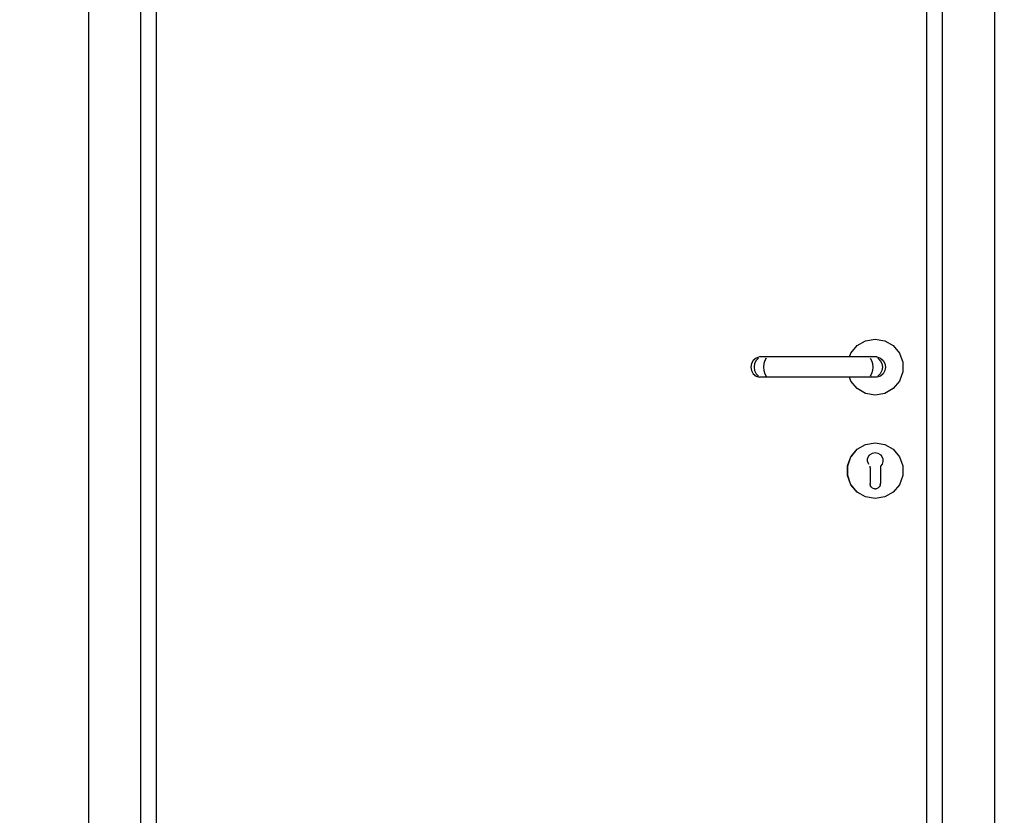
# Model space of a CAD drawing. Header units: millimetres. Extents: x -310 to 171125, y -3027 to 55843.
# Drawn here: x 132082 to 133041, y 30163 to 30931 of the extents above; entities that cross this region are included whole.
import ezdxf

# ---------------------------------------------------------------- set-up
doc = ezdxf.new("R2010")
doc.units = ezdxf.units.MM
doc.header["$MEASUREMENT"] = 0
doc.set_wipeout_variables(frame=1)
doc.linetypes.add('Wipeout_Contour', pattern=[1000, 0, -1000])
doc.layers.add('Dimensioning - General', color=7, linetype='Continuous')
doc.layers.add('Structural - Bearing', color=7, linetype='Continuous')
for name, color, linetype, lineweight, true_color in [('Dimensioning - General_Pen_No__61', 7, 'Continuous', 20, 0x6a6a6a), ('Dimensioning - General_Pen_No__88', 7, 'Continuous', 20, 0xfd4435), ('Structural - Bearing_Pen_No__82', 7, 'Continuous', 20, 0xaaaaaa)]:
    doc.layers.add(name, color=color, linetype=linetype, lineweight=lineweight, true_color=true_color)
doc.layers.get('0').off()
doc.styles.add('GENERATED_STYLE_6', font='calibril.ttf')
doc.dimstyles.new('GENERATED_STYLE__1', dxfattribs={"dimtxt": 195.999997, "dimasz": 106.4, "dimexe": 0.18, "dimexo": 0.0625, "dimgap": 0.09, "dimtad": 1, "dimdec": 0, "dimlfac": 0.1, "dimzin": 0, "dimdsep": 46, "dimtxsty": 'GENERATED_STYLE_6', "dimblk": 'ARROWHEAD_2', "dimblk1": 'ARROWHEAD_2', "dimblk2": 'ARROWHEAD_2', "dimcen": 0.09, "dimse1": 1, "dimse2": 1, "dimclrd": 256, "dimclre": 256, "dimclrt": 256, "dimadec": 0, "dimazin": 0, "dimtfac": 1, "dimtdec": 4, "dimtmove": 0, "dimatfit": 3, "dimfxl": 1, "dimtolj": 1, "dimtzin": 0, "dimarcsym": 0})

# ---------------------------------------------------------------- blocks, each defined once
blk = doc.blocks.new('*D93')
at = {"layer": 'Dimensioning - General_Pen_No__61', "color": 251, "linetype": 'Continuous', "lineweight": 20, "true_color": 0x6a6a6a, "transparency": 16777216}
for p, q in [((134582.88, 32236.02), (134722.88, 32155.19)), ((134757.88, 32195.6), (134547.88, 32195.6)), ((134652.88, 29495.6), (134652.88, 32195.6)), ((134582.88, 29536.02), (134722.88, 29455.19)), ((134757.88, 29495.6), (134547.88, 29495.6))]:
    blk.add_line(p, q, dxfattribs=at)
at = {"layer": 'Dimensioning - General_Pen_No__88', "color": 20, "lineweight": 20, "true_color": 0xfd4435, "transparency": 16777216, "char_height": 196, "attachment_point": 7, "rotation": 90, "style": 'GENERATED_STYLE_6'}
for s, insert in [('\\A1;{\\pql;\\fCalibri Light|b0|i0|c0|p34;20}', (134613.68, 31837.36)), ('\\A1;{\\pql;\\fCalibri Light|b0|i0|c0|p34;270}', (134613.68, 30607.27))]:
    blk.add_mtext(s, dxfattribs=dict(at, insert=insert))
blk = doc.blocks.new('ARROWHEAD_2')
at = {"color": 0, "linetype": 'Continuous', "lineweight": 0}
for p, q in [((-0.3781, -0.655), (0.3781, 0.655)), ((0, 0), (-1, 0))]:
    blk.add_line(p, q, dxfattribs=at)
blk = doc.blocks.new('*D136')
at = {"layer": 'Dimensioning - General_Pen_No__61', "color": 251, "linetype": 'Continuous', "lineweight": 20, "true_color": 0x6a6a6a, "transparency": 16777216}
for p, q in [((135132.88, 32236.02), (135272.88, 32155.19)), ((135307.88, 32195.6), (135097.88, 32195.6)), ((135202.88, 29495.6), (135202.88, 32195.6)), ((135132.88, 29536.02), (135272.88, 29455.19)), ((135307.88, 29495.6), (135097.88, 29495.6))]:
    blk.add_line(p, q, dxfattribs=at)
at = {"layer": 'Dimensioning - General_Pen_No__88', "color": 20, "lineweight": 20, "true_color": 0xfd4435, "transparency": 16777216, "char_height": 196, "attachment_point": 7, "rotation": 90, "style": 'GENERATED_STYLE_6'}
for s, insert in [('\\A1;{\\pql;\\fCalibri Light|b0|i0|c0|p34;20}', (135163.68, 31837.36)), ('\\A1;{\\pql;\\fCalibri Light|b0|i0|c0|p34;270}', (135163.68, 30607.27))]:
    blk.add_mtext(s, dxfattribs=dict(at, insert=insert))
blk = doc.blocks.new('*D160')
at = {"layer": 'Dimensioning - General_Pen_No__61', "color": 251, "linetype": 'Continuous', "lineweight": 20, "true_color": 0x6a6a6a, "transparency": 16777216}
for p, q in [((135682.88, 32436.02), (135822.88, 32355.19)), ((135857.88, 32395.6), (135647.88, 32395.6)), ((135752.88, 29495.6), (135752.88, 32395.6)), ((135682.88, 29536.02), (135822.88, 29455.19)), ((135857.88, 29495.6), (135647.88, 29495.6))]:
    blk.add_line(p, q, dxfattribs=at)
at = {"layer": 'Dimensioning - General_Pen_No__88', "color": 20, "lineweight": 20, "true_color": 0xfd4435, "transparency": 16777216, "insert": (135713.68, 30707.27), "char_height": 196, "attachment_point": 7, "rotation": 90, "style": 'GENERATED_STYLE_6'}
blk.add_mtext('\\A1;{\\pql;\\fCalibri Light|b0|i0|c0|p34;290}', dxfattribs=at)

msp = doc.modelspace()

# ---------------------------------------------------------------- wipeouts: each hides what was drawn before it
at = {"color": 254, "linetype": 'Wipeout_Contour', "lineweight": 0, "ltscale": 542738.770895}
msp.add_wipeout([(132148.21, 31732.6), (132148.21, 29595.6), (132198.21, 29595.6), (132198.21, 31682.6)], dxfattribs=at).dxf.layer = 'Structural - Bearing'
at = {"color": 254, "linetype": 'Wipeout_Contour', "lineweight": 0, "ltscale": 545949.985232}
msp.add_wipeout([(133022.21, 29595.6), (133022.21, 31732.6), (132972.21, 31682.6), (132972.21, 29595.6)], dxfattribs=at).dxf.layer = 'Structural - Bearing'
at = {"color": 254, "linetype": 'Wipeout_Contour', "lineweight": 0, "ltscale": 3682409.450916102}
msp.add_wipeout([(132882.5, 30585.76), (132883.83, 30582.1), (132889.85, 30574.92), (132897.97, 30570.23), (132907.21, 30568.6), (132916.44, 30570.23), (132924.56, 30574.92), (132930.59, 30582.1), (132933.8, 30590.92), (132933.8, 30600.29), (132930.59, 30609.1), (132924.56, 30616.29), (132916.44, 30620.98), (132907.21, 30622.6), (132897.97, 30620.98), (132889.85, 30616.29), (132883.83, 30609.1), (132882.5, 30605.45), (132908.94, 30605.45), (132912.21, 30604.26), (132914.87, 30602.03), (132916.6, 30599.02), (132917.21, 30595.6), (132916.6, 30592.18), (132914.87, 30589.18), (132912.21, 30586.94), (132908.94, 30585.76)], dxfattribs=at).dxf.layer = 'Structural - Bearing'
at = {"color": 254, "linetype": 'Wipeout_Contour', "lineweight": 0, "ltscale": 954489.126997}
msp.add_wipeout([(132900.79, 30509.39), (132901.78, 30510.53), (132898.01, 30520.88), (132889.92, 30516.21), (132899.84, 30504.39), (132899.82, 30504.44), (132899.88, 30507)], dxfattribs=at).dxf.layer = 'Structural - Bearing'

# ---------------------------------------------------------------- next in the draw order: linework, layer by layer
at = {"layer": 'Structural - Bearing_Pen_No__82', "color": 253, "linetype": 'Continuous', "lineweight": 20, "true_color": 0xaaaaaa}
for p, q in [((132148.21, 29595.6), (132148.21, 31732.6)), ((133022.21, 31732.6), (133022.21, 29595.6)), ((132889.85, 30616.29), (132897.97, 30620.98)), ((132897.97, 30620.98), (132907.21, 30622.6)), ((132907.21, 30622.6), (132916.44, 30620.98)), ((132916.44, 30620.98), (132924.56, 30616.29)), ((132924.56, 30616.29), (132930.59, 30609.1)), ((132930.59, 30609.1), (132933.8, 30600.29)), ((132933.8, 30600.29), (132933.8, 30590.92)), ((132930.59, 30582.1), (132924.56, 30574.92)), ((132933.8, 30590.92), (132930.59, 30582.1)), ((132897.97, 30570.23), (132889.85, 30574.92)), ((132924.56, 30574.92), (132916.44, 30570.23)), ((132907.21, 30568.6), (132897.97, 30570.23)), ((132916.44, 30570.23), (132907.21, 30568.6))]:
    msp.add_line(p, q, dxfattribs=at)

# ---------------------------------------------------------------- next in the draw order: wipeouts: each hides what was drawn before it
at = {"color": 254, "linetype": 'Wipeout_Contour', "lineweight": 0, "ltscale": 542841.17007}
msp.add_wipeout([(132198.21, 29595.6), (132213.21, 29595.6), (132213.21, 31655.6), (132198.21, 31655.6)], dxfattribs=at).dxf.layer = 'Structural - Bearing'
at = {"color": 254, "linetype": 'Wipeout_Contour', "lineweight": 0, "ltscale": 545799.207389}
msp.add_wipeout([(132957.21, 31655.6), (132957.21, 29595.6), (132972.21, 29595.6), (132972.21, 31655.6)], dxfattribs=at).dxf.layer = 'Structural - Bearing'
at = {"color": 254, "linetype": 'Wipeout_Contour', "lineweight": 0, "ltscale": 545550.281223}
msp.add_wipeout([(132908.94, 30605.45), (132906.76, 30605.45), (132909.68, 30604.26), (132912.21, 30604.26)], dxfattribs=at).dxf.layer = 'Structural - Bearing'
at = {"color": 254, "linetype": 'Wipeout_Contour', "lineweight": 0, "ltscale": 545563.797788}
msp.add_wipeout([(132914.16, 30595.6), (132913.62, 30592.18), (132916.6, 30592.18), (132917.21, 30595.6)], dxfattribs=at).dxf.layer = 'Structural - Bearing'
at = {"color": 254, "linetype": 'Wipeout_Contour', "lineweight": 0, "ltscale": 818114.165892}
msp.add_wipeout([(132900.63, 30502.02), (132899.84, 30504.39), (132889.92, 30516.21), (132883.91, 30509.05), (132902.21, 30498.49), (132902.21, 30500)], dxfattribs=at).dxf.layer = 'Structural - Bearing'

# ---------------------------------------------------------------- next in the draw order: linework, layer by layer
at = {"layer": 'Structural - Bearing_Pen_No__82', "color": 253, "linetype": 'Continuous', "lineweight": 20, "true_color": 0xaaaaaa}
for p, q in [((132198.21, 31682.6), (132198.21, 29595.6)), ((132972.21, 29595.6), (132972.21, 31682.6)), ((132213.21, 31667.6), (132213.21, 29595.6)), ((132957.21, 29595.6), (132957.21, 31667.6))]:
    msp.add_line(p, q, dxfattribs=at)

# ---------------------------------------------------------------- next in the draw order: wipeouts: each hides what was drawn before it
at = {"color": 254, "linetype": 'Wipeout_Contour', "lineweight": 0, "ltscale": 545559.686445}
msp.add_wipeout([(132909.68, 30604.26), (132912.07, 30602.03), (132914.87, 30602.03), (132912.21, 30604.26)], dxfattribs=at).dxf.layer = 'Structural - Bearing'
at = {"color": 254, "linetype": 'Wipeout_Contour', "lineweight": 0, "ltscale": 545556.611752}
msp.add_wipeout([(132913.62, 30592.18), (132912.07, 30589.18), (132914.87, 30589.18), (132916.6, 30592.18)], dxfattribs=at).dxf.layer = 'Structural - Bearing'
at = {"color": 254, "linetype": 'Wipeout_Contour', "lineweight": 0, "ltscale": 818169.806655}
msp.add_wipeout([(132904.69, 30512.59), (132907.21, 30513.03), (132907.21, 30522.5), (132898.01, 30520.88), (132901.78, 30510.53), (132902.46, 30511.33)], dxfattribs=at).dxf.layer = 'Structural - Bearing'

# ---------------------------------------------------------------- next in the draw order: wipeouts: each hides what was drawn before it
at = {"color": 254, "linetype": 'Wipeout_Contour', "lineweight": 0, "ltscale": 545565.448407}
msp.add_wipeout([(132912.07, 30602.03), (132913.62, 30599.02), (132916.6, 30599.02), (132914.87, 30602.03)], dxfattribs=at).dxf.layer = 'Structural - Bearing'
at = {"color": 254, "linetype": 'Wipeout_Contour', "lineweight": 0, "ltscale": 545546.14771}
msp.add_wipeout([(132909.68, 30586.94), (132912.21, 30586.94), (132914.87, 30589.18), (132912.07, 30589.18)], dxfattribs=at).dxf.layer = 'Structural - Bearing'
at = {"color": 254, "linetype": 'Wipeout_Contour', "lineweight": 0, "ltscale": 545412.616562}
msp.add_wipeout([(132889.85, 30516.29), (132889.92, 30516.21), (132898.01, 30520.88), (132897.97, 30520.98)], dxfattribs=at).dxf.layer = 'Structural - Bearing'
at = {"color": 254, "linetype": 'Wipeout_Contour', "lineweight": 0, "ltscale": 818213.703195}
msp.add_wipeout([(132911.95, 30511.33), (132912.64, 30510.53), (132916.41, 30520.88), (132907.21, 30522.5), (132907.21, 30513.03), (132909.73, 30512.59)], dxfattribs=at).dxf.layer = 'Structural - Bearing'

# ---------------------------------------------------------------- next in the draw order: wipeouts: each hides what was drawn before it
at = {"color": 254, "linetype": 'Wipeout_Contour', "lineweight": 0, "ltscale": 545532.569695}
msp.add_wipeout([(132900.61, 30605.45), (132902.3, 30604.26), (132909.68, 30604.26), (132906.76, 30605.45)], dxfattribs=at).dxf.layer = 'Structural - Bearing'
at = {"color": 254, "linetype": 'Wipeout_Contour', "lineweight": 0, "ltscale": 545566.866702}
msp.add_wipeout([(132913.62, 30599.02), (132914.16, 30595.6), (132917.21, 30595.6), (132916.6, 30599.02)], dxfattribs=at).dxf.layer = 'Structural - Bearing'
at = {"color": 254, "linetype": 'Wipeout_Contour', "lineweight": 0, "ltscale": 545533.673184}
msp.add_wipeout([(132912.21, 30586.94), (132909.68, 30586.94), (132906.76, 30585.76), (132908.94, 30585.76)], dxfattribs=at).dxf.layer = 'Structural - Bearing'
at = {"color": 254, "linetype": 'Wipeout_Contour', "lineweight": 0, "ltscale": 545379.785164}
msp.add_wipeout([(132883.83, 30509.1), (132883.91, 30509.05), (132889.92, 30516.21), (132889.85, 30516.29)], dxfattribs=at).dxf.layer = 'Structural - Bearing'
at = {"color": 254, "linetype": 'Wipeout_Contour', "lineweight": 0, "ltscale": 545449.206281}
msp.add_wipeout([(132897.97, 30520.98), (132898.01, 30520.88), (132907.21, 30522.5), (132907.21, 30522.6)], dxfattribs=at).dxf.layer = 'Structural - Bearing'
at = {"color": 254, "linetype": 'Wipeout_Contour', "lineweight": 0, "ltscale": 954610.062373}
msp.add_wipeout([(132914.6, 30504.44), (132914.58, 30504.39), (132924.5, 30516.21), (132916.41, 30520.88), (132912.64, 30510.53), (132913.62, 30509.39), (132914.54, 30507)], dxfattribs=at).dxf.layer = 'Structural - Bearing'

# ---------------------------------------------------------------- next in the draw order: wipeouts: each hides what was drawn before it
at = {"color": 254, "linetype": 'Wipeout_Contour', "lineweight": 0, "ltscale": 545539.166597}
msp.add_wipeout([(132902.3, 30604.26), (132903.67, 30602.03), (132912.07, 30602.03), (132909.68, 30604.26)], dxfattribs=at).dxf.layer = 'Structural - Bearing'
at = {"color": 254, "linetype": 'Wipeout_Contour', "lineweight": 0, "ltscale": 545540.068396}
msp.add_wipeout([(132914.16, 30595.6), (132904.88, 30595.6), (132904.57, 30592.18), (132913.62, 30592.18)], dxfattribs=at).dxf.layer = 'Structural - Bearing'
at = {"color": 254, "linetype": 'Wipeout_Contour', "lineweight": 0, "ltscale": 545485.147941}
msp.add_wipeout([(132907.21, 30522.6), (132907.21, 30522.5), (132916.41, 30520.88), (132916.44, 30520.98)], dxfattribs=at).dxf.layer = 'Structural - Bearing'
at = {"color": 254, "linetype": 'Wipeout_Contour', "lineweight": 0, "ltscale": 545390.14545}
msp.add_wipeout([(132902.21, 30498.49), (132883.91, 30509.05), (132880.72, 30500.28), (132902.21, 30496.49)], dxfattribs=at).dxf.layer = 'Structural - Bearing'

# ---------------------------------------------------------------- next in the draw order: linework, layer by layer
at = {"layer": 'Structural - Bearing_Pen_No__82', "color": 253, "linetype": 'Continuous', "lineweight": 20, "true_color": 0xaaaaaa}
msp.add_line((132897.97, 30520.98), (132907.21, 30522.6), dxfattribs=at)

# ---------------------------------------------------------------- next in the draw order: wipeouts: each hides what was drawn before it
at = {"color": 254, "linetype": 'Wipeout_Contour', "lineweight": 0, "ltscale": 545542.838641}
msp.add_wipeout([(132912.07, 30602.03), (132903.67, 30602.03), (132904.57, 30599.02), (132913.62, 30599.02)], dxfattribs=at).dxf.layer = 'Structural - Bearing'
at = {"color": 254, "linetype": 'Wipeout_Contour', "lineweight": 0, "ltscale": 545534.001624}
msp.add_wipeout([(132913.62, 30592.18), (132904.57, 30592.18), (132903.67, 30589.18), (132912.07, 30589.18)], dxfattribs=at).dxf.layer = 'Structural - Bearing'
at = {"color": 254, "linetype": 'Wipeout_Contour', "lineweight": 0, "ltscale": 818242.137485}
msp.add_wipeout([(132913.79, 30502.02), (132912.21, 30500), (132912.21, 30498.49), (132930.5, 30509.05), (132924.5, 30516.21), (132914.58, 30504.39)], dxfattribs=at).dxf.layer = 'Structural - Bearing'
at = {"color": 254, "linetype": 'Wipeout_Contour', "lineweight": 0, "ltscale": 545382.399968}
msp.add_wipeout([(132902.21, 30496.49), (132880.72, 30500.28), (132880.72, 30490.93), (132902.21, 30494.72)], dxfattribs=at).dxf.layer = 'Structural - Bearing'

# ---------------------------------------------------------------- next in the draw order: wipeouts: each hides what was drawn before it
at = {"color": 254, "linetype": 'Wipeout_Contour', "lineweight": 0, "ltscale": 545502.221808}
msp.add_wipeout([(132900.61, 30605.45), (132892.44, 30605.45), (132892.87, 30604.26), (132902.3, 30604.26)], dxfattribs=at).dxf.layer = 'Structural - Bearing'
at = {"color": 254, "linetype": 'Wipeout_Contour', "lineweight": 0, "ltscale": 545543.137442}
msp.add_wipeout([(132913.62, 30599.02), (132904.57, 30599.02), (132904.88, 30595.6), (132914.16, 30595.6)], dxfattribs=at).dxf.layer = 'Structural - Bearing'
at = {"color": 254, "linetype": 'Wipeout_Contour', "lineweight": 0, "ltscale": 545525.627357}
msp.add_wipeout([(132903.67, 30589.18), (132902.3, 30586.94), (132909.68, 30586.94), (132912.07, 30589.18)], dxfattribs=at).dxf.layer = 'Structural - Bearing'
at = {"color": 254, "linetype": 'Wipeout_Contour', "lineweight": 0, "ltscale": 545516.093374}
msp.add_wipeout([(132916.44, 30520.98), (132916.41, 30520.88), (132924.5, 30516.21), (132924.56, 30516.29)], dxfattribs=at).dxf.layer = 'Structural - Bearing'
at = {"color": 254, "linetype": 'Wipeout_Contour', "lineweight": 0, "ltscale": 545354.67301}
msp.add_wipeout([(132880.62, 30500.29), (132880.72, 30500.28), (132883.91, 30509.05), (132883.83, 30509.1)], dxfattribs=at).dxf.layer = 'Structural - Bearing'
at = {"color": 254, "linetype": 'Wipeout_Contour', "lineweight": 0, "ltscale": 545380.594382}
msp.add_wipeout([(132902.21, 30494.72), (132880.72, 30490.93), (132883.91, 30482.15), (132902.21, 30492.72)], dxfattribs=at).dxf.layer = 'Structural - Bearing'

# ---------------------------------------------------------------- next in the draw order: linework, layer by layer
at = {"layer": 'Structural - Bearing_Pen_No__82', "color": 253, "linetype": 'Continuous', "lineweight": 20, "true_color": 0xaaaaaa}
for p, q in [((132912.07, 30602.03), (132913.62, 30599.02)), ((132912.21, 30604.26), (132914.87, 30602.03)), ((132914.87, 30602.03), (132916.6, 30599.02)), ((132913.62, 30599.02), (132914.16, 30595.6)), ((132914.16, 30595.6), (132913.62, 30592.18)), ((132916.6, 30592.18), (132914.87, 30589.18)), ((132916.6, 30599.02), (132917.21, 30595.6)), ((132917.21, 30595.6), (132916.6, 30592.18)), ((132883.83, 30509.1), (132889.85, 30516.29)), ((132907.21, 30522.6), (132916.44, 30520.98))]:
    msp.add_line(p, q, dxfattribs=at)

# ---------------------------------------------------------------- next in the draw order: wipeouts: each hides what was drawn before it
at = {"color": 254, "linetype": 'Wipeout_Contour', "lineweight": 0, "ltscale": 545504.403138}
msp.add_wipeout([(132902.3, 30604.26), (132892.87, 30604.26), (132893.22, 30602.03), (132903.67, 30602.03)], dxfattribs=at).dxf.layer = 'Structural - Bearing'
at = {"color": 254, "linetype": 'Wipeout_Contour', "lineweight": 0, "ltscale": 545500.287397}
msp.add_wipeout([(132904.88, 30595.6), (132893.52, 30595.6), (132893.45, 30592.18), (132904.57, 30592.18)], dxfattribs=at).dxf.layer = 'Structural - Bearing'
at = {"color": 254, "linetype": 'Wipeout_Contour', "lineweight": 0, "ltscale": 545515.961118}
msp.add_wipeout([(132900.61, 30585.76), (132906.76, 30585.76), (132909.68, 30586.94), (132902.3, 30586.94)], dxfattribs=at).dxf.layer = 'Structural - Bearing'
at = {"color": 254, "linetype": 'Wipeout_Contour', "lineweight": 0, "ltscale": 545384.619531}
msp.add_wipeout([(132902.21, 30492.72), (132883.91, 30482.15), (132889.92, 30475), (132902.21, 30489.65)], dxfattribs=at).dxf.layer = 'Structural - Bearing'

# ---------------------------------------------------------------- next in the draw order: linework, layer by layer
at = {"layer": 'Structural - Bearing_Pen_No__82', "color": 253, "linetype": 'Continuous', "lineweight": 20, "true_color": 0xaaaaaa}
for p, q in [((132913.62, 30592.18), (132912.07, 30589.18)), ((132912.07, 30589.18), (132909.68, 30586.94)), ((132914.87, 30589.18), (132912.21, 30586.94))]:
    msp.add_line(p, q, dxfattribs=at)

# ---------------------------------------------------------------- next in the draw order: wipeouts: each hides what was drawn before it
at = {"color": 254, "linetype": 'Wipeout_Contour', "lineweight": 0, "ltscale": 545504.798492}
msp.add_wipeout([(132903.67, 30602.03), (132893.22, 30602.03), (132893.45, 30599.02), (132904.57, 30599.02)], dxfattribs=at).dxf.layer = 'Structural - Bearing'
at = {"color": 254, "linetype": 'Wipeout_Contour', "lineweight": 0, "ltscale": 545495.960865}
msp.add_wipeout([(132904.57, 30592.18), (132893.45, 30592.18), (132893.22, 30589.18), (132903.67, 30589.18)], dxfattribs=at).dxf.layer = 'Structural - Bearing'
at = {"color": 254, "linetype": 'Wipeout_Contour', "lineweight": 0, "ltscale": 545340.314424}
msp.add_wipeout([(132880.62, 30490.92), (132880.72, 30490.93), (132880.72, 30500.28), (132880.62, 30500.29)], dxfattribs=at).dxf.layer = 'Structural - Bearing'
at = {"color": 254, "linetype": 'Wipeout_Contour', "lineweight": 0, "ltscale": 681745.975413}
msp.add_wipeout([(132889.92, 30475), (132898.01, 30470.33), (132902.35, 30482.27), (132902.21, 30483.1), (132902.21, 30489.65)], dxfattribs=at).dxf.layer = 'Structural - Bearing'

# ---------------------------------------------------------------- next in the draw order: linework, layer by layer
at = {"layer": 'Structural - Bearing_Pen_No__82', "color": 253, "linetype": 'Continuous', "lineweight": 20, "true_color": 0xaaaaaa}
for p, q in [((132906.76, 30605.45), (132900.61, 30605.45)), ((132908.94, 30605.45), (132906.76, 30605.45)), ((132908.94, 30605.45), (132912.21, 30604.26)), ((132912.21, 30586.94), (132908.94, 30585.76)), ((132880.62, 30500.29), (132883.83, 30509.1))]:
    msp.add_line(p, q, dxfattribs=at)

# ---------------------------------------------------------------- next in the draw order: wipeouts: each hides what was drawn before it
at = {"color": 254, "linetype": 'Wipeout_Contour', "lineweight": 0, "ltscale": 545327.301149}
msp.add_wipeout([(132892.44, 30605.45), (132811.98, 30605.45), (132811.55, 30604.26), (132892.87, 30604.26)], dxfattribs=at).dxf.layer = 'Structural - Bearing'
at = {"color": 254, "linetype": 'Wipeout_Contour', "lineweight": 0, "ltscale": 545503.356665}
msp.add_wipeout([(132904.57, 30599.02), (132893.45, 30599.02), (132893.52, 30595.6), (132904.88, 30595.6)], dxfattribs=at).dxf.layer = 'Structural - Bearing'
at = {"color": 254, "linetype": 'Wipeout_Contour', "lineweight": 0, "ltscale": 545490.863041}
msp.add_wipeout([(132903.67, 30589.18), (132893.22, 30589.18), (132892.87, 30586.94), (132902.3, 30586.94)], dxfattribs=at).dxf.layer = 'Structural - Bearing'
at = {"color": 254, "linetype": 'Wipeout_Contour', "lineweight": 0, "ltscale": 545338.431364}
msp.add_wipeout([(132883.83, 30482.1), (132883.91, 30482.15), (132880.72, 30490.93), (132880.62, 30490.92)], dxfattribs=at).dxf.layer = 'Structural - Bearing'

# ---------------------------------------------------------------- next in the draw order: linework, layer by layer
at = {"layer": 'Structural - Bearing_Pen_No__82', "color": 253, "linetype": 'Continuous', "lineweight": 20, "true_color": 0xaaaaaa}
for p, q in [((132883.83, 30609.1), (132889.85, 30616.29)), ((132902.3, 30604.26), (132903.67, 30602.03)), ((132903.67, 30602.03), (132904.57, 30599.02)), ((132909.68, 30604.26), (132912.07, 30602.03)), ((132904.57, 30599.02), (132904.88, 30595.6)), ((132904.88, 30595.6), (132904.57, 30592.18)), ((132880.62, 30490.92), (132880.62, 30500.29))]:
    msp.add_line(p, q, dxfattribs=at)

# ---------------------------------------------------------------- next in the draw order: wipeouts: each hides what was drawn before it
at = {"color": 254, "linetype": 'Wipeout_Contour', "lineweight": 0, "ltscale": 545325.765634}
msp.add_wipeout([(132892.87, 30604.26), (132811.55, 30604.26), (132811.2, 30602.03), (132893.22, 30602.03)], dxfattribs=at).dxf.layer = 'Structural - Bearing'
at = {"color": 254, "linetype": 'Wipeout_Contour', "lineweight": 0, "ltscale": 545317.457518}
msp.add_wipeout([(132893.52, 30595.6), (132810.89, 30595.6), (132810.97, 30592.18), (132893.45, 30592.18)], dxfattribs=at).dxf.layer = 'Structural - Bearing'
at = {"color": 254, "linetype": 'Wipeout_Contour', "lineweight": 0, "ltscale": 545485.612311}
msp.add_wipeout([(132902.3, 30586.94), (132892.87, 30586.94), (132892.44, 30585.76), (132900.61, 30585.76)], dxfattribs=at).dxf.layer = 'Structural - Bearing'
at = {"color": 254, "linetype": 'Wipeout_Contour', "lineweight": 0, "ltscale": 545349.260371}
msp.add_wipeout([(132889.85, 30474.92), (132889.92, 30475), (132883.91, 30482.15), (132883.83, 30482.1)], dxfattribs=at).dxf.layer = 'Structural - Bearing'

# ---------------------------------------------------------------- next in the draw order: linework, layer by layer
at = {"layer": 'Structural - Bearing_Pen_No__82', "color": 253, "linetype": 'Continuous', "lineweight": 20, "true_color": 0xaaaaaa}
for p, q in [((132904.57, 30592.18), (132903.67, 30589.18)), ((132906.76, 30585.76), (132900.61, 30585.76)), ((132903.67, 30589.18), (132902.3, 30586.94)), ((132908.94, 30585.76), (132906.76, 30585.76)), ((132883.83, 30482.1), (132880.62, 30490.92))]:
    msp.add_line(p, q, dxfattribs=at)

# ---------------------------------------------------------------- next in the draw order: wipeouts: each hides what was drawn before it
at = {"color": 254, "linetype": 'Wipeout_Contour', "lineweight": 0, "ltscale": 545323.413226}
msp.add_wipeout([(132893.22, 30602.03), (132811.2, 30602.03), (132810.97, 30599.02), (132893.45, 30599.02)], dxfattribs=at).dxf.layer = 'Structural - Bearing'
at = {"color": 254, "linetype": 'Wipeout_Contour', "lineweight": 0, "ltscale": 545314.572664}
msp.add_wipeout([(132893.45, 30592.18), (132810.97, 30592.18), (132811.2, 30589.18), (132893.22, 30589.18)], dxfattribs=at).dxf.layer = 'Structural - Bearing'
at = {"color": 254, "linetype": 'Wipeout_Contour', "lineweight": 0, "ltscale": 545371.492045}
msp.add_wipeout([(132897.97, 30470.23), (132898.01, 30470.33), (132889.92, 30475), (132889.85, 30474.92)], dxfattribs=at).dxf.layer = 'Structural - Bearing'

# ---------------------------------------------------------------- next in the draw order: linework, layer by layer
at = {"layer": 'Structural - Bearing_Pen_No__82', "color": 253, "linetype": 'Continuous', "lineweight": 20, "true_color": 0xaaaaaa}
for p, q in [((132882.5, 30605.45), (132883.83, 30609.1)), ((132900.61, 30605.45), (132892.44, 30605.45)), ((132889.85, 30474.92), (132883.83, 30482.1))]:
    msp.add_line(p, q, dxfattribs=at)

# ---------------------------------------------------------------- next in the draw order: wipeouts: each hides what was drawn before it
at = {"color": 254, "linetype": 'Wipeout_Contour', "lineweight": 0, "ltscale": 545152.38131}
msp.add_wipeout([(132811.98, 30605.45), (132803.81, 30605.45), (132802.12, 30604.26), (132811.55, 30604.26)], dxfattribs=at).dxf.layer = 'Structural - Bearing'
at = {"color": 254, "linetype": 'Wipeout_Contour', "lineweight": 0, "ltscale": 545320.527813}
msp.add_wipeout([(132893.45, 30599.02), (132810.97, 30599.02), (132810.89, 30595.6), (132893.52, 30595.6)], dxfattribs=at).dxf.layer = 'Structural - Bearing'
at = {"color": 254, "linetype": 'Wipeout_Contour', "lineweight": 0, "ltscale": 545312.221107}
msp.add_wipeout([(132893.22, 30589.18), (132811.2, 30589.18), (132811.55, 30586.94), (132892.87, 30586.94)], dxfattribs=at).dxf.layer = 'Structural - Bearing'
at = {"color": 254, "linetype": 'Wipeout_Contour', "lineweight": 0, "ltscale": 1090828.468137893}
msp.add_wipeout([(132906.34, 30478.18), (132904.71, 30478.77), (132903.38, 30479.89), (132902.51, 30481.39), (132902.35, 30482.27), (132898.01, 30470.33), (132907.21, 30468.7), (132907.21, 30478.18)], dxfattribs=at).dxf.layer = 'Structural - Bearing'

# ---------------------------------------------------------------- next in the draw order: wipeouts: each hides what was drawn before it
at = {"color": 254, "linetype": 'Wipeout_Contour', "lineweight": 0, "ltscale": 545147.129039}
msp.add_wipeout([(132811.55, 30604.26), (132802.12, 30604.26), (132800.74, 30602.03), (132811.2, 30602.03)], dxfattribs=at).dxf.layer = 'Structural - Bearing'
at = {"color": 254, "linetype": 'Wipeout_Contour', "lineweight": 0, "ltscale": 545134.628648}
msp.add_wipeout([(132810.89, 30595.6), (132799.53, 30595.6), (132799.84, 30592.18), (132810.97, 30592.18)], dxfattribs=at).dxf.layer = 'Structural - Bearing'
at = {"color": 254, "linetype": 'Wipeout_Contour', "lineweight": 0, "ltscale": 545310.686327}
msp.add_wipeout([(132892.87, 30586.94), (132811.55, 30586.94), (132811.98, 30585.76), (132892.44, 30585.76)], dxfattribs=at).dxf.layer = 'Structural - Bearing'
at = {"color": 254, "linetype": 'Wipeout_Contour', "lineweight": 0, "ltscale": 545402.443724}
msp.add_wipeout([(132907.21, 30468.6), (132907.21, 30468.7), (132898.01, 30470.33), (132897.97, 30470.23)], dxfattribs=at).dxf.layer = 'Structural - Bearing'

# ---------------------------------------------------------------- next in the draw order: linework, layer by layer
at = {"layer": 'Structural - Bearing_Pen_No__82', "color": 253, "linetype": 'Continuous', "lineweight": 20, "true_color": 0xaaaaaa}
for p, q in [((132883.83, 30582.1), (132882.5, 30585.76)), ((132889.85, 30574.92), (132883.83, 30582.1)), ((132900.61, 30585.76), (132892.44, 30585.76))]:
    msp.add_line(p, q, dxfattribs=at)

# ---------------------------------------------------------------- next in the draw order: wipeouts: each hides what was drawn before it
at = {"color": 254, "linetype": 'Wipeout_Contour', "lineweight": 0, "ltscale": 545142.028935}
msp.add_wipeout([(132811.2, 30602.03), (132800.74, 30602.03), (132799.84, 30599.02), (132810.97, 30599.02)], dxfattribs=at).dxf.layer = 'Structural - Bearing'
at = {"color": 254, "linetype": 'Wipeout_Contour', "lineweight": 0, "ltscale": 545133.185437}
msp.add_wipeout([(132810.97, 30592.18), (132799.84, 30592.18), (132800.74, 30589.18), (132811.2, 30589.18)], dxfattribs=at).dxf.layer = 'Structural - Bearing'
at = {"color": 254, "linetype": 'Wipeout_Contour', "lineweight": 0, "ltscale": 1090881.354877271}
msp.add_wipeout([(132911.91, 30481.39), (132911.04, 30479.89), (132909.71, 30478.77), (132908.08, 30478.18), (132907.21, 30478.18), (132907.21, 30468.7), (132916.41, 30470.33), (132912.06, 30482.27)], dxfattribs=at).dxf.layer = 'Structural - Bearing'

# ---------------------------------------------------------------- next in the draw order: linework, layer by layer
at = {"layer": 'Structural - Bearing_Pen_No__82', "color": 253, "linetype": 'Continuous', "lineweight": 20, "true_color": 0xaaaaaa}
msp.add_line((132892.44, 30605.45), (132811.98, 30605.45), dxfattribs=at)

# ---------------------------------------------------------------- next in the draw order: wipeouts: each hides what was drawn before it
at = {"color": 254, "linetype": 'Wipeout_Contour', "lineweight": 0, "ltscale": 545122.034543}
msp.add_wipeout([(132797.66, 30605.45), (132794.73, 30604.26), (132802.12, 30604.26), (132803.81, 30605.45)], dxfattribs=at).dxf.layer = 'Structural - Bearing'
at = {"color": 254, "linetype": 'Wipeout_Contour', "lineweight": 0, "ltscale": 545137.69997}
msp.add_wipeout([(132810.97, 30599.02), (132799.84, 30599.02), (132799.53, 30595.6), (132810.89, 30595.6)], dxfattribs=at).dxf.layer = 'Structural - Bearing'
at = {"color": 254, "linetype": 'Wipeout_Contour', "lineweight": 0, "ltscale": 545133.58008}
msp.add_wipeout([(132811.2, 30589.18), (132800.74, 30589.18), (132802.12, 30586.94), (132811.55, 30586.94)], dxfattribs=at).dxf.layer = 'Structural - Bearing'
at = {"color": 254, "linetype": 'Wipeout_Contour', "lineweight": 0, "ltscale": 545438.388376}
msp.add_wipeout([(132916.44, 30470.23), (132916.41, 30470.33), (132907.21, 30468.7), (132907.21, 30468.6)], dxfattribs=at).dxf.layer = 'Structural - Bearing'

# ---------------------------------------------------------------- next in the draw order: linework, layer by layer
at = {"layer": 'Structural - Bearing_Pen_No__82', "color": 253, "linetype": 'Continuous', "lineweight": 20, "true_color": 0xaaaaaa}
msp.add_line((132907.21, 30468.6), (132897.97, 30470.23), dxfattribs=at)

# ---------------------------------------------------------------- next in the draw order: wipeouts: each hides what was drawn before it
at = {"color": 254, "linetype": 'Wipeout_Contour', "lineweight": 0, "ltscale": 545112.3669}
msp.add_wipeout([(132792.35, 30602.03), (132800.74, 30602.03), (132802.12, 30604.26), (132794.73, 30604.26)], dxfattribs=at).dxf.layer = 'Structural - Bearing'
at = {"color": 254, "linetype": 'Wipeout_Contour', "lineweight": 0, "ltscale": 545094.849209}
msp.add_wipeout([(132799.53, 30595.6), (132790.25, 30595.6), (132790.79, 30592.18), (132799.84, 30592.18)], dxfattribs=at).dxf.layer = 'Structural - Bearing'
at = {"color": 254, "linetype": 'Wipeout_Contour', "lineweight": 0, "ltscale": 545135.761162}
msp.add_wipeout([(132811.55, 30586.94), (132802.12, 30586.94), (132803.81, 30585.76), (132811.98, 30585.76)], dxfattribs=at).dxf.layer = 'Structural - Bearing'
at = {"color": 254, "linetype": 'Wipeout_Contour', "lineweight": 0, "ltscale": 681828.768825}
msp.add_wipeout([(132916.41, 30470.33), (132924.5, 30475), (132912.21, 30489.65), (132912.21, 30483.1), (132912.06, 30482.27)], dxfattribs=at).dxf.layer = 'Structural - Bearing'

# ---------------------------------------------------------------- next in the draw order: linework, layer by layer
at = {"layer": 'Structural - Bearing_Pen_No__82', "color": 253, "linetype": 'Continuous', "lineweight": 20, "true_color": 0xaaaaaa}
msp.add_line((132892.44, 30585.76), (132811.98, 30585.76), dxfattribs=at)

# ---------------------------------------------------------------- next in the draw order: wipeouts: each hides what was drawn before it
at = {"color": 254, "linetype": 'Wipeout_Contour', "lineweight": 0, "ltscale": 545103.990262}
msp.add_wipeout([(132800.74, 30602.03), (132792.35, 30602.03), (132790.79, 30599.02), (132799.84, 30599.02)], dxfattribs=at).dxf.layer = 'Structural - Bearing'
at = {"color": 254, "linetype": 'Wipeout_Contour', "lineweight": 0, "ltscale": 545095.146153}
msp.add_wipeout([(132799.84, 30592.18), (132790.79, 30592.18), (132792.35, 30589.18), (132800.74, 30589.18)], dxfattribs=at).dxf.layer = 'Structural - Bearing'
at = {"color": 254, "linetype": 'Wipeout_Contour', "lineweight": 0, "ltscale": 545483.873231}
msp.add_wipeout([(132912.21, 30489.65), (132924.5, 30475), (132930.5, 30482.15), (132912.21, 30492.72)], dxfattribs=at).dxf.layer = 'Structural - Bearing'

# ---------------------------------------------------------------- next in the draw order: linework, layer by layer
at = {"layer": 'Structural - Bearing_Pen_No__82', "color": 253, "linetype": 'Continuous', "lineweight": 20, "true_color": 0xaaaaaa}
msp.add_line((132811.98, 30605.45), (132803.81, 30605.45), dxfattribs=at)

# ---------------------------------------------------------------- next in the draw order: wipeouts: each hides what was drawn before it
at = {"color": 254, "linetype": 'Wipeout_Contour', "lineweight": 0, "ltscale": 545104.323755}
msp.add_wipeout([(132797.66, 30605.45), (132795.47, 30605.45), (132792.21, 30604.26), (132794.73, 30604.26)], dxfattribs=at).dxf.layer = 'Structural - Bearing'
at = {"color": 254, "linetype": 'Wipeout_Contour', "lineweight": 0, "ltscale": 545097.920753}
msp.add_wipeout([(132799.84, 30599.02), (132790.79, 30599.02), (132790.25, 30595.6), (132799.53, 30595.6)], dxfattribs=at).dxf.layer = 'Structural - Bearing'
at = {"color": 254, "linetype": 'Wipeout_Contour', "lineweight": 0, "ltscale": 545098.817084}
msp.add_wipeout([(132792.35, 30589.18), (132794.73, 30586.94), (132802.12, 30586.94), (132800.74, 30589.18)], dxfattribs=at).dxf.layer = 'Structural - Bearing'
at = {"color": 254, "linetype": 'Wipeout_Contour', "lineweight": 0, "ltscale": 545497.431879}
msp.add_wipeout([(132912.21, 30492.72), (132930.5, 30482.15), (132933.7, 30490.93), (132912.21, 30494.72)], dxfattribs=at).dxf.layer = 'Structural - Bearing'
at = {"color": 254, "linetype": 'Wipeout_Contour', "lineweight": 0, "ltscale": 545474.976422}
msp.add_wipeout([(132924.56, 30474.92), (132924.5, 30475), (132916.41, 30470.33), (132916.44, 30470.23)], dxfattribs=at).dxf.layer = 'Structural - Bearing'

# ---------------------------------------------------------------- next in the draw order: linework, layer by layer
at = {"layer": 'Structural - Bearing_Pen_No__82', "color": 253, "linetype": 'Continuous', "lineweight": 20, "true_color": 0xaaaaaa}
for p, q in [((132800.74, 30602.03), (132799.84, 30599.02)), ((132802.12, 30604.26), (132800.74, 30602.03)), ((132916.44, 30470.23), (132907.21, 30468.6))]:
    msp.add_line(p, q, dxfattribs=at)

# ---------------------------------------------------------------- next in the draw order: wipeouts: each hides what was drawn before it
at = {"color": 254, "linetype": 'Wipeout_Contour', "lineweight": 0, "ltscale": 545091.847945}
msp.add_wipeout([(132789.55, 30602.03), (132792.35, 30602.03), (132794.73, 30604.26), (132792.21, 30604.26)], dxfattribs=at).dxf.layer = 'Structural - Bearing'
at = {"color": 254, "linetype": 'Wipeout_Contour', "lineweight": 0, "ltscale": 545071.120892}
msp.add_wipeout([(132790.25, 30595.6), (132787.21, 30595.6), (132787.81, 30592.18), (132790.79, 30592.18)], dxfattribs=at).dxf.layer = 'Structural - Bearing'
at = {"color": 254, "linetype": 'Wipeout_Contour', "lineweight": 0, "ltscale": 545105.413473}
msp.add_wipeout([(132794.73, 30586.94), (132797.66, 30585.76), (132803.81, 30585.76), (132802.12, 30586.94)], dxfattribs=at).dxf.layer = 'Structural - Bearing'
at = {"color": 254, "linetype": 'Wipeout_Contour', "lineweight": 0, "ltscale": 545505.174843}
msp.add_wipeout([(132912.21, 30494.72), (132933.7, 30490.93), (132933.7, 30500.28), (132912.21, 30496.49)], dxfattribs=at).dxf.layer = 'Structural - Bearing'
at = {"color": 254, "linetype": 'Wipeout_Contour', "lineweight": 0, "ltscale": 545507.80227}
msp.add_wipeout([(132930.59, 30482.1), (132930.5, 30482.15), (132924.5, 30475), (132924.56, 30474.92)], dxfattribs=at).dxf.layer = 'Structural - Bearing'

# ---------------------------------------------------------------- next in the draw order: linework, layer by layer
at = {"layer": 'Structural - Bearing_Pen_No__82', "color": 253, "linetype": 'Continuous', "lineweight": 20, "true_color": 0xaaaaaa}
for p, q in [((132803.81, 30605.45), (132797.66, 30605.45)), ((132799.84, 30599.02), (132799.53, 30595.6)), ((132811.98, 30585.76), (132803.81, 30585.76))]:
    msp.add_line(p, q, dxfattribs=at)

# ---------------------------------------------------------------- next in the draw order: wipeouts: each hides what was drawn before it
at = {"color": 254, "linetype": 'Wipeout_Contour', "lineweight": 0, "ltscale": 545081.381507}
msp.add_wipeout([(132789.55, 30602.03), (132787.81, 30599.02), (132790.79, 30599.02), (132792.35, 30602.03)], dxfattribs=at).dxf.layer = 'Structural - Bearing'
at = {"color": 254, "linetype": 'Wipeout_Contour', "lineweight": 0, "ltscale": 545072.537035}
msp.add_wipeout([(132790.79, 30592.18), (132787.81, 30592.18), (132789.55, 30589.18), (132792.35, 30589.18)], dxfattribs=at).dxf.layer = 'Structural - Bearing'
at = {"color": 254, "linetype": 'Wipeout_Contour', "lineweight": 0, "ltscale": 545506.980079}
msp.add_wipeout([(132912.21, 30496.49), (132933.7, 30500.28), (132930.5, 30509.05), (132912.21, 30498.49)], dxfattribs=at).dxf.layer = 'Structural - Bearing'
at = {"color": 254, "linetype": 'Wipeout_Contour', "lineweight": 0, "ltscale": 545532.907595}
msp.add_wipeout([(132933.8, 30490.92), (132933.7, 30490.93), (132930.5, 30482.15), (132930.59, 30482.1)], dxfattribs=at).dxf.layer = 'Structural - Bearing'

# ---------------------------------------------------------------- next in the draw order: linework, layer by layer
at = {"layer": 'Structural - Bearing_Pen_No__82', "color": 253, "linetype": 'Continuous', "lineweight": 20, "true_color": 0xaaaaaa}
for p, q in [((132795.47, 30605.45), (132792.21, 30604.26)), ((132797.66, 30605.45), (132795.47, 30605.45)), ((132930.59, 30482.1), (132924.56, 30474.92))]:
    msp.add_line(p, q, dxfattribs=at)

# ---------------------------------------------------------------- next in the draw order: wipeouts: each hides what was drawn before it
at = {"color": 254, "linetype": 'Wipeout_Contour', "lineweight": 0, "ltscale": 545074.192569}
msp.add_wipeout([(132787.81, 30599.02), (132787.21, 30595.6), (132790.25, 30595.6), (132790.79, 30599.02)], dxfattribs=at).dxf.layer = 'Structural - Bearing'
at = {"color": 254, "linetype": 'Wipeout_Contour', "lineweight": 0, "ltscale": 545078.297622}
msp.add_wipeout([(132792.35, 30589.18), (132789.55, 30589.18), (132792.21, 30586.94), (132794.73, 30586.94)], dxfattribs=at).dxf.layer = 'Structural - Bearing'
at = {"color": 254, "linetype": 'Wipeout_Contour', "lineweight": 0, "ltscale": 545538.318462}
msp.add_wipeout([(132924.56, 30516.29), (132924.5, 30516.21), (132930.5, 30509.05), (132930.59, 30509.1)], dxfattribs=at).dxf.layer = 'Structural - Bearing'
at = {"color": 254, "linetype": 'Wipeout_Contour', "lineweight": 0, "ltscale": 3681767.077880082}
msp.add_wipeout([(132899.88, 30507), (132899.82, 30504.44), (132900.63, 30502.02), (132902.21, 30500), (132902.21, 30483.1), (132902.51, 30481.39), (132903.38, 30479.89), (132904.71, 30478.77), (132906.34, 30478.18), (132908.08, 30478.18), (132909.71, 30478.77), (132911.04, 30479.89), (132911.91, 30481.39), (132912.21, 30483.1), (132912.21, 30500), (132913.79, 30502.02), (132914.58, 30504.39), (132914.6, 30504.44), (132914.54, 30507), (132913.62, 30509.39), (132912.64, 30510.53), (132911.95, 30511.33), (132909.73, 30512.59), (132907.21, 30513.03), (132904.69, 30512.59), (132902.46, 30511.33), (132900.79, 30509.39)], dxfattribs=at).dxf.layer = 'Structural - Bearing'
at = {"color": 254, "linetype": 'Wipeout_Contour', "lineweight": 0, "ltscale": 545547.261236}
msp.add_wipeout([(132933.8, 30500.29), (132933.7, 30500.28), (132933.7, 30490.93), (132933.8, 30490.92)], dxfattribs=at).dxf.layer = 'Structural - Bearing'

# ---------------------------------------------------------------- next in the draw order: linework, layer by layer
at = {"layer": 'Structural - Bearing_Pen_No__82', "color": 253, "linetype": 'Continuous', "lineweight": 20, "true_color": 0xaaaaaa}
for p, q in [((132789.55, 30602.03), (132787.81, 30599.02)), ((132792.21, 30604.26), (132789.55, 30602.03)), ((132792.35, 30602.03), (132790.79, 30599.02)), ((132794.73, 30604.26), (132792.35, 30602.03)), ((132787.81, 30599.02), (132787.21, 30595.6)), ((132787.21, 30595.6), (132787.81, 30592.18)), ((132790.79, 30599.02), (132790.25, 30595.6)), ((132790.25, 30595.6), (132790.79, 30592.18)), ((132799.53, 30595.6), (132799.84, 30592.18)), ((132889.85, 30516.29), (132897.97, 30520.98)), ((132916.44, 30520.98), (132924.56, 30516.29)), ((132899.82, 30504.44), (132899.88, 30507)), ((132899.88, 30507), (132900.79, 30509.39)), ((132900.79, 30509.39), (132901.78, 30510.53)), ((132901.78, 30510.53), (132902.46, 30511.33)), ((132902.46, 30511.33), (132904.69, 30512.59)), ((132904.69, 30512.59), (132907.21, 30513.03)), ((132907.21, 30513.03), (132909.73, 30512.59)), ((132909.73, 30512.59), (132911.95, 30511.33)), ((132911.95, 30511.33), (132912.64, 30510.53)), ((132912.64, 30510.53), (132913.62, 30509.39)), ((132913.62, 30509.39), (132914.54, 30507)), ((132914.54, 30507), (132914.6, 30504.44)), ((132899.84, 30504.39), (132900.63, 30502.02)), ((132902.21, 30498.49), (132902.21, 30500)), ((132902.21, 30498.49), (132902.21, 30496.49)), ((132902.21, 30496.49), (132902.21, 30494.72)), ((132913.79, 30502.02), (132912.21, 30500)), ((132912.21, 30500), (132912.21, 30498.49)), ((132912.21, 30498.49), (132912.21, 30496.49)), ((132912.21, 30496.49), (132912.21, 30494.72)), ((132914.58, 30504.39), (132913.79, 30502.02)), ((132902.21, 30494.72), (132902.21, 30492.72)), ((132902.21, 30492.72), (132902.21, 30489.65)), ((132902.21, 30489.65), (132902.21, 30483.1)), ((132912.21, 30494.72), (132912.21, 30492.72)), ((132912.21, 30492.72), (132912.21, 30489.65)), ((132912.21, 30489.65), (132912.21, 30483.1)), ((132933.8, 30490.92), (132930.59, 30482.1)), ((132902.35, 30482.27), (132902.21, 30483.1)), ((132902.35, 30482.27), (132902.51, 30481.39)), ((132903.38, 30479.89), (132902.51, 30481.39)), ((132904.71, 30478.77), (132903.38, 30479.89)), ((132906.34, 30478.18), (132904.71, 30478.77)), ((132907.21, 30478.18), (132906.34, 30478.18)), ((132907.21, 30478.18), (132908.08, 30478.18)), ((132909.71, 30478.77), (132908.08, 30478.18)), ((132911.04, 30479.89), (132909.71, 30478.77)), ((132911.91, 30481.39), (132911.04, 30479.89)), ((132912.06, 30482.27), (132911.91, 30481.39)), ((132912.06, 30482.27), (132912.21, 30483.1)), ((132897.97, 30470.23), (132889.85, 30474.92)), ((132924.56, 30474.92), (132916.44, 30470.23))]:
    msp.add_line(p, q, dxfattribs=at)

# ---------------------------------------------------------------- next in the draw order: wipeouts: each hides what was drawn before it
at = {"color": 254, "linetype": 'Wipeout_Contour', "lineweight": 0, "ltscale": 545087.702147}
msp.add_wipeout([(132794.73, 30586.94), (132792.21, 30586.94), (132795.47, 30585.76), (132797.66, 30585.76)], dxfattribs=at).dxf.layer = 'Structural - Bearing'
at = {"color": 254, "linetype": 'Wipeout_Contour', "lineweight": 0, "ltscale": 545549.143624}
msp.add_wipeout([(132930.59, 30509.1), (132930.5, 30509.05), (132933.7, 30500.28), (132933.8, 30500.29)], dxfattribs=at).dxf.layer = 'Structural - Bearing'

# ---------------------------------------------------------------- next in the draw order: linework, layer by layer
at = {"layer": 'Structural - Bearing_Pen_No__82', "color": 253, "linetype": 'Continuous', "lineweight": 20, "true_color": 0xaaaaaa}
for p, q in [((132787.81, 30592.18), (132789.55, 30589.18)), ((132790.79, 30592.18), (132792.35, 30589.18)), ((132799.84, 30592.18), (132800.74, 30589.18)), ((132789.55, 30589.18), (132792.21, 30586.94)), ((132792.21, 30586.94), (132795.47, 30585.76)), ((132792.35, 30589.18), (132794.73, 30586.94)), ((132797.66, 30585.76), (132795.47, 30585.76)), ((132803.81, 30585.76), (132797.66, 30585.76)), ((132800.74, 30589.18), (132802.12, 30586.94)), ((132924.56, 30516.29), (132930.59, 30509.1)), ((132930.59, 30509.1), (132933.8, 30500.29)), ((132933.8, 30500.29), (132933.8, 30490.92))]:
    msp.add_line(p, q, dxfattribs=at)

# ---------------------------------------------------------------- next in the draw order: dimensions: what is measured, and where the dimension line sits
at = {"layer": 'Dimensioning - General', "color": 251, "linetype": 'Continuous', "lineweight": 20, "true_color": 0x6a6a6a}
for base, p1, p2, picture, middle in [((135752.88, 32395.6), (109451.96, 29495.6), (109390.82, 32395.6), '*D160', (135615.68, 30931.4)), ((135202.88, 32195.6), (106843.51, 29495.6), (106857.56, 32195.6), '*D136', (135065.68, 30831.4)), ((134652.88, 32195.6), (107224.06, 29495.6), (107163.84, 32195.6), '*D93', (134515.68, 30831.4))]:
    dim = msp.add_linear_dim(base=base, p1=p1, p2=p2, angle=90, dimstyle='GENERATED_STYLE__1', dxfattribs=at)
    dim.commit()
    dim.dimension.update_dxf_attribs({"geometry": picture, "text_midpoint": middle, "dimtype": 160, "text_rotation": 90})

doc.saveas('drawing.dxf')
